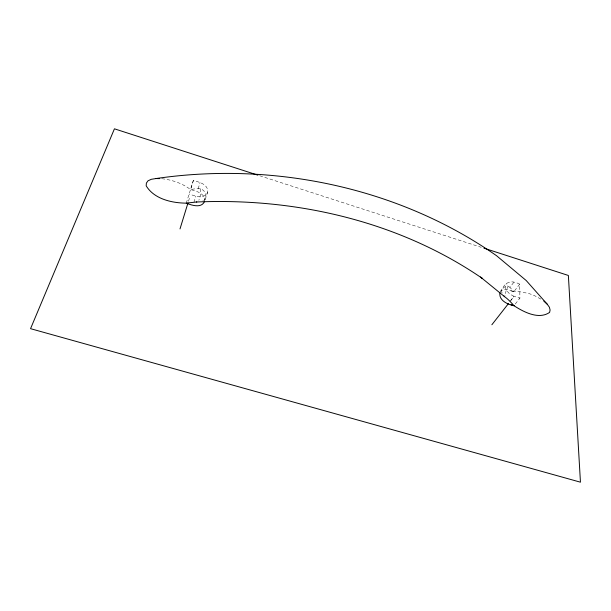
<?xml version="1.0" encoding="UTF-8"?>
<svg xmlns="http://www.w3.org/2000/svg" width="611" height="611" viewBox="0 0 611 611"><rect width="100%" height="100%" fill="white"/><g stroke="black" fill="none" stroke-linecap="round" stroke-linejoin="round"><path stroke-width="0.46" stroke-dasharray="3.06 2.29" d="M204.639 201.134C205.647 193.565 196.162 190.991 190.579 189.578C182.231 183.208 171.897 179.833 161.541 178.656M186.271 203.142L193.374 180.428C198.392 182.07 204.884 183.132 207.305 188.547A9.898 7.065 17.9 0 1 205.258 195.352C200.156 198.506 194.145 195.551 189.059 194.015M193.374 180.428L190.579 189.578C195.329 188.807 202.592 186.867 204.975 192.717C206.289 194.985 206.411 198.338 204.25 200.148M188.501 201.233L189.876 196.765M193.947 202.279L195.871 196.162M198.155 188.7L200.08 182.559M205.174 199.682L207.564 192.343M500.325 291.852C505.251 282.152 510.032 279.357 519.709 284.153L519.9 298.183L514.5 304.981M502.234 293.074C498.24 288.827 511.812 281.999 506.993 288.682A13.167 8.47 -44.6 0 0 505.694 295.945M540.865 299.107L534.312 295.541L528.866 293.486L518.342 291.47L513.851 291.676L509.918 287.369L513.828 282.282M519.709 284.153L513.851 291.676C509.834 290.615 504.518 287.529 500.814 291.027M509.979 301.36L513.943 296.304L519.9 298.183M510.918 300.444L512.652 298.237M202.73 201.011L203.532 200.668M510.987 290.775L513.966 291.646M259.698 175.739L481.216 247.302M513.943 296.304L509.696 294.021L506.588 290.454A9.226 6.24 36.6 0 1 506.58 283.443M508.482 286.284L509.918 287.369M200.576 188.791L200.637 191.869A14.061 5.194 85 0 1 198.812 200.217"/><path stroke-width="0.92" d="M204.624 201.325C201.493 208.611 191.694 205.281 186.271 203.142C171.828 203.051 154.087 199.01 146.182 185.82L146.38 183.094L147.999 180.825L151.299 179.298L155.927 178.557C273.445 161.357 398.716 187.378 496.529 255.704L526.216 280.541L547.204 304.171L549.388 307.226L550.099 310.006L549.595 312.412C538.765 319.889 523.833 312.099 514.08 305.775C511.155 302.498 508.207 299.23 504.602 296.686L480.521 277.05L482.064 278.226C399.044 221.35 296.159 197.613 196.345 202.02M499.974 292.44C498.423 300.284 507.642 304.561 513.958 305.66M180.001 228.926L187.959 203.02M491.855 324.769L508.604 303.392M186.271 203.142L196.78 201.951M155.927 178.557L159.67 178.626M257.88 175.158L114.44 128.814L30.55 328.672L580.45 482.186L568.367 275.462L483.943 248.181M511.056 304.759L514.08 305.775M543.798 301.07L547.204 304.171M503.999 295.915L504.602 296.686"/></g></svg>
